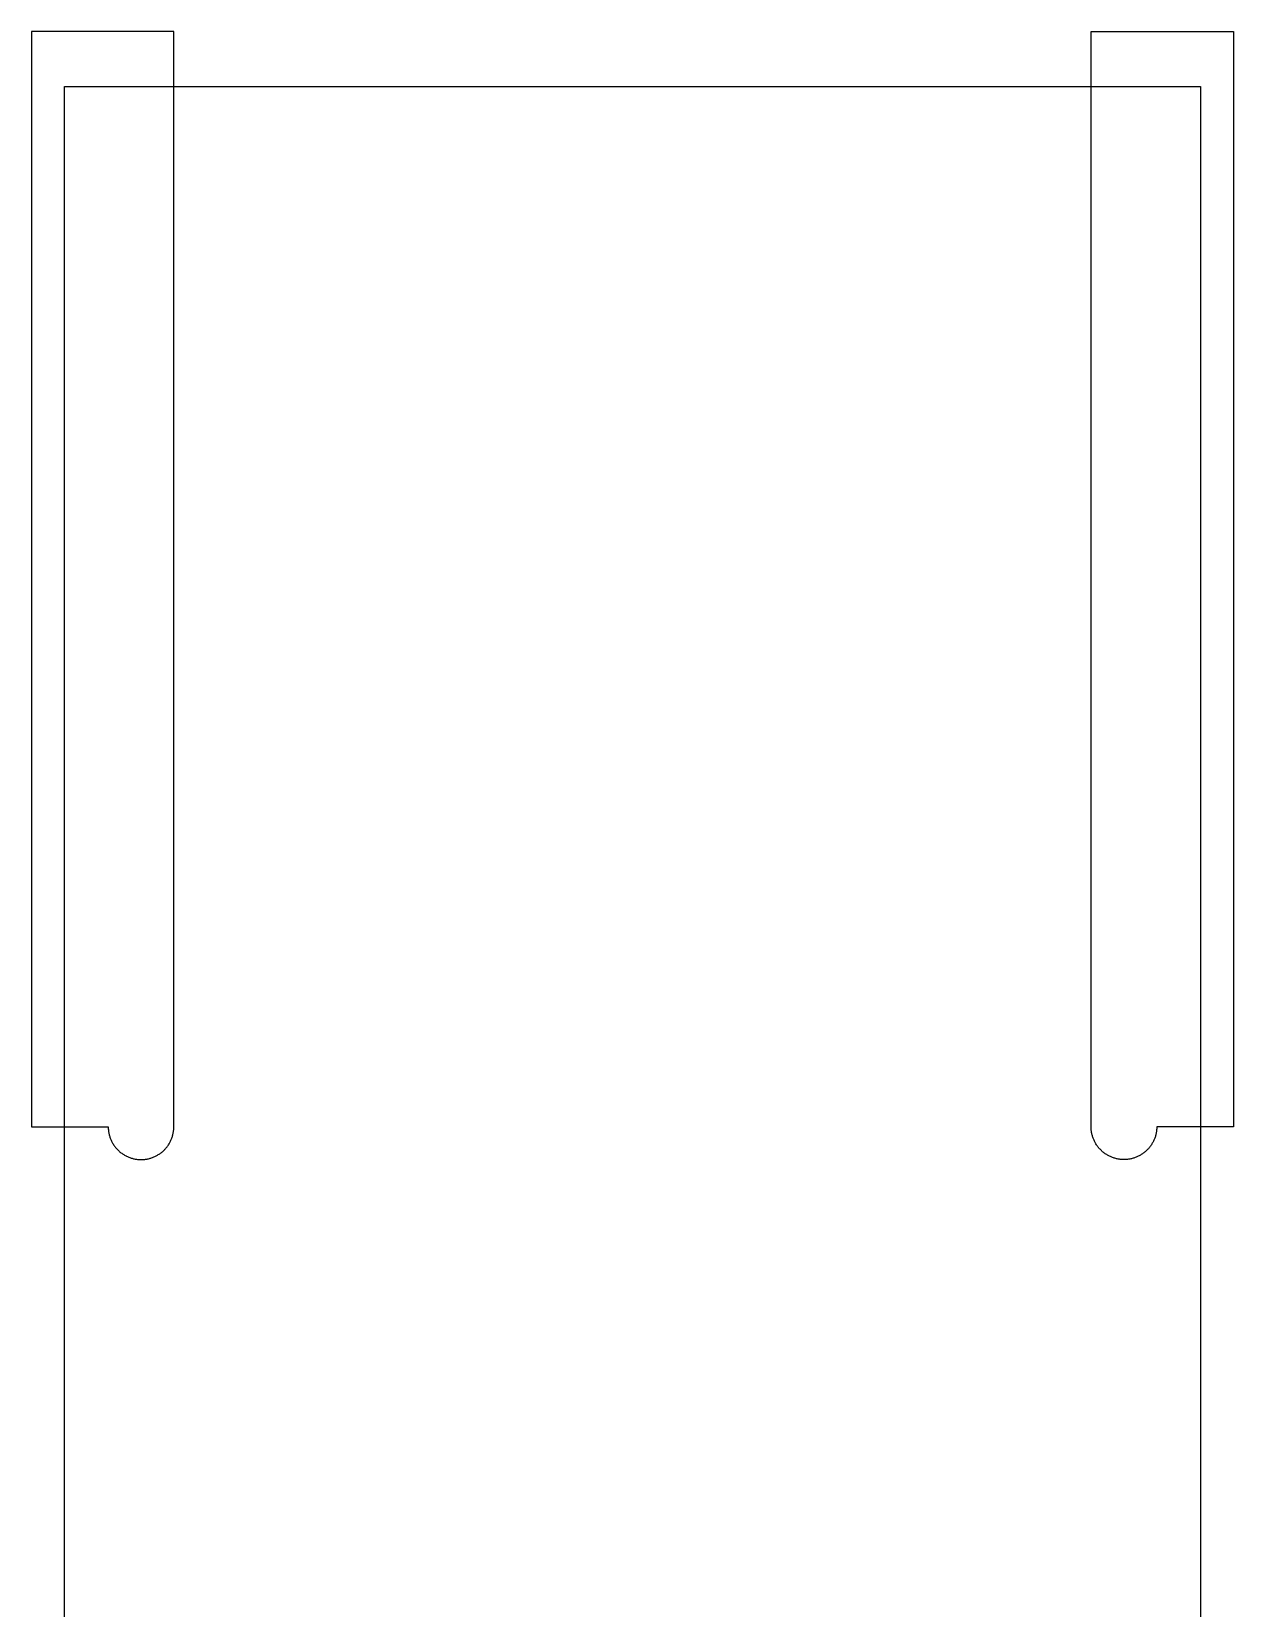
# Model space of a CAD drawing. Header units: millimetres. Extents: x -6241 to -6132, y -2794 to -2294.
# Drawn here: x -6241.5 to -6131.7, y -2438.5 to -2294.5 of the extents above; entities that cross this region are included whole.
import ezdxf

# ---------------------------------------------------------------- set-up
doc = ezdxf.new("R2010")
doc.units = ezdxf.units.MM
doc.header["$MEASUREMENT"] = 0
doc.layers.add('FAB$CUTEXT-D10-TE6', color=80, linetype='Continuous', true_color=0x2fff00)
doc.layers.add('FAB$POCKET-D5-TE6', color=4, linetype='Continuous', true_color=0x00fff5)

msp = doc.modelspace()

# ---------------------------------------------------------------- linework, layer by layer
at = {"layer": 'FAB$CUTEXT-D10-TE6'}
msp.add_lwpolyline([(-6134.72, -2299.47), (-6134.72, -2789.47), (-6238.47, -2789.47), (-6238.47, -2299.47)], close=True, dxfattribs=at)
at = {"layer": 'FAB$POCKET-D5-TE6'}
for points in [[(-6228.47, -2394.47), (-6228.47, -2294.47), (-6241.47, -2294.47), (-6241.47, -2394.47), (-6234.47, -2394.47)], [(-6144.72, -2394.47), (-6144.72, -2294.47), (-6131.72, -2294.47), (-6131.72, -2394.47), (-6138.72, -2394.47)], [(-6234.47, -2394.47), (-6234.47, -2394.53), (-6234.46, -2394.6), (-6234.46, -2394.67), (-6234.45, -2394.74), (-6234.45, -2394.8), (-6234.44, -2394.87), (-6234.43, -2394.94), (-6234.42, -2395.01), (-6234.4, -2395.08), (-6234.39, -2395.15), (-6234.37, -2395.22), (-6234.35, -2395.29), (-6234.33, -2395.36), (-6234.31, -2395.43), (-6234.28, -2395.5), (-6234.26, -2395.57), (-6234.23, -2395.64), (-6234.2, -2395.71), (-6234.16, -2395.78), (-6234.13, -2395.84), (-6234.1, -2395.91), (-6234.06, -2395.98), (-6234.02, -2396.04), (-6233.98, -2396.11), (-6233.93, -2396.17), (-6233.89, -2396.23), (-6233.84, -2396.3), (-6233.8, -2396.36), (-6233.75, -2396.42), (-6233.69, -2396.48), (-6233.64, -2396.53), (-6233.59, -2396.59), (-6233.53, -2396.64), (-6233.47, -2396.69), (-6233.42, -2396.75), (-6233.36, -2396.8), (-6233.3, -2396.84), (-6233.23, -2396.89), (-6233.17, -2396.93), (-6233.11, -2396.98), (-6233.04, -2397.02), (-6232.98, -2397.06), (-6232.91, -2397.1), (-6232.84, -2397.13), (-6232.78, -2397.17), (-6232.71, -2397.2), (-6232.64, -2397.23), (-6232.57, -2397.26), (-6232.5, -2397.28), (-6232.43, -2397.31), (-6232.36, -2397.33), (-6232.29, -2397.35), (-6232.22, -2397.37), (-6232.15, -2397.39), (-6232.08, -2397.4), (-6232.01, -2397.42), (-6231.94, -2397.43), (-6231.87, -2397.44), (-6231.8, -2397.45), (-6231.74, -2397.45), (-6231.67, -2397.46), (-6231.6, -2397.46), (-6231.53, -2397.47), (-6231.47, -2397.47), (-6231.4, -2397.47), (-6231.33, -2397.46), (-6231.26, -2397.46), (-6231.2, -2397.45), (-6231.13, -2397.45), (-6231.06, -2397.44), (-6230.99, -2397.43), (-6230.92, -2397.42), (-6230.85, -2397.4), (-6230.78, -2397.39), (-6230.71, -2397.37), (-6230.64, -2397.35), (-6230.57, -2397.33), (-6230.5, -2397.31), (-6230.43, -2397.28), (-6230.36, -2397.26), (-6230.29, -2397.23), (-6230.22, -2397.2), (-6230.16, -2397.17), (-6230.09, -2397.13), (-6230.02, -2397.1), (-6229.95, -2397.06), (-6229.89, -2397.02), (-6229.82, -2396.98), (-6229.76, -2396.93), (-6229.7, -2396.89), (-6229.64, -2396.84), (-6229.58, -2396.8), (-6229.52, -2396.75), (-6229.46, -2396.69), (-6229.4, -2396.64), (-6229.34, -2396.59), (-6229.29, -2396.53), (-6229.24, -2396.48), (-6229.19, -2396.42), (-6229.14, -2396.36), (-6229.09, -2396.3), (-6229.04, -2396.23), (-6229, -2396.17), (-6228.96, -2396.11), (-6228.91, -2396.04), (-6228.87, -2395.98), (-6228.84, -2395.91), (-6228.8, -2395.84), (-6228.77, -2395.78), (-6228.74, -2395.71), (-6228.71, -2395.64), (-6228.68, -2395.57), (-6228.65, -2395.5), (-6228.63, -2395.43), (-6228.6, -2395.36), (-6228.58, -2395.29), (-6228.56, -2395.22), (-6228.55, -2395.15), (-6228.53, -2395.08), (-6228.52, -2395.01), (-6228.5, -2394.94), (-6228.49, -2394.87), (-6228.49, -2394.8), (-6228.48, -2394.74), (-6228.47, -2394.67), (-6228.47, -2394.6), (-6228.47, -2394.53), (-6228.47, -2394.47)], [(-6138.72, -2394.47), (-6138.72, -2394.53), (-6138.72, -2394.6), (-6138.72, -2394.67), (-6138.73, -2394.74), (-6138.74, -2394.8), (-6138.75, -2394.87), (-6138.76, -2394.94), (-6138.77, -2395.01), (-6138.78, -2395.08), (-6138.8, -2395.15), (-6138.81, -2395.22), (-6138.83, -2395.29), (-6138.85, -2395.36), (-6138.88, -2395.43), (-6138.9, -2395.5), (-6138.93, -2395.57), (-6138.96, -2395.64), (-6138.99, -2395.71), (-6139.02, -2395.78), (-6139.05, -2395.84), (-6139.09, -2395.91), (-6139.13, -2395.98), (-6139.17, -2396.04), (-6139.21, -2396.11), (-6139.25, -2396.17), (-6139.29, -2396.23), (-6139.34, -2396.3), (-6139.39, -2396.36), (-6139.44, -2396.42), (-6139.49, -2396.48), (-6139.54, -2396.53), (-6139.6, -2396.59), (-6139.65, -2396.64), (-6139.71, -2396.69), (-6139.77, -2396.75), (-6139.83, -2396.8), (-6139.89, -2396.84), (-6139.95, -2396.89), (-6140.01, -2396.93), (-6140.08, -2396.98), (-6140.14, -2397.02), (-6140.21, -2397.06), (-6140.27, -2397.1), (-6140.34, -2397.13), (-6140.41, -2397.17), (-6140.48, -2397.2), (-6140.54, -2397.23), (-6140.61, -2397.26), (-6140.68, -2397.28), (-6140.75, -2397.31), (-6140.82, -2397.33), (-6140.89, -2397.35), (-6140.96, -2397.37), (-6141.03, -2397.39), (-6141.1, -2397.4), (-6141.17, -2397.42), (-6141.24, -2397.43), (-6141.31, -2397.44), (-6141.38, -2397.45), (-6141.45, -2397.45), (-6141.52, -2397.46), (-6141.58, -2397.46), (-6141.65, -2397.47), (-6141.72, -2397.47), (-6141.78, -2397.47), (-6141.85, -2397.46), (-6141.92, -2397.46), (-6141.99, -2397.45), (-6142.06, -2397.45), (-6142.12, -2397.44), (-6142.19, -2397.43), (-6142.26, -2397.42), (-6142.33, -2397.4), (-6142.4, -2397.39), (-6142.47, -2397.37), (-6142.54, -2397.35), (-6142.61, -2397.33), (-6142.68, -2397.31), (-6142.75, -2397.28), (-6142.82, -2397.26), (-6142.89, -2397.23), (-6142.96, -2397.2), (-6143.03, -2397.17), (-6143.1, -2397.13), (-6143.16, -2397.1), (-6143.23, -2397.06), (-6143.29, -2397.02), (-6143.36, -2396.98), (-6143.42, -2396.93), (-6143.49, -2396.89), (-6143.55, -2396.84), (-6143.61, -2396.8), (-6143.67, -2396.75), (-6143.73, -2396.69), (-6143.78, -2396.64), (-6143.84, -2396.59), (-6143.89, -2396.53), (-6143.95, -2396.48), (-6144, -2396.42), (-6144.05, -2396.36), (-6144.09, -2396.3), (-6144.14, -2396.23), (-6144.19, -2396.17), (-6144.23, -2396.11), (-6144.27, -2396.04), (-6144.31, -2395.98), (-6144.35, -2395.91), (-6144.38, -2395.84), (-6144.42, -2395.78), (-6144.45, -2395.71), (-6144.48, -2395.64), (-6144.51, -2395.57), (-6144.53, -2395.5), (-6144.56, -2395.43), (-6144.58, -2395.36), (-6144.6, -2395.29), (-6144.62, -2395.22), (-6144.64, -2395.15), (-6144.65, -2395.08), (-6144.67, -2395.01), (-6144.68, -2394.94), (-6144.69, -2394.87), (-6144.7, -2394.8), (-6144.71, -2394.74), (-6144.71, -2394.67), (-6144.71, -2394.6), (-6144.72, -2394.53), (-6144.72, -2394.47)]]:
    msp.add_lwpolyline(points, dxfattribs=at)

doc.saveas('drawing.dxf')
